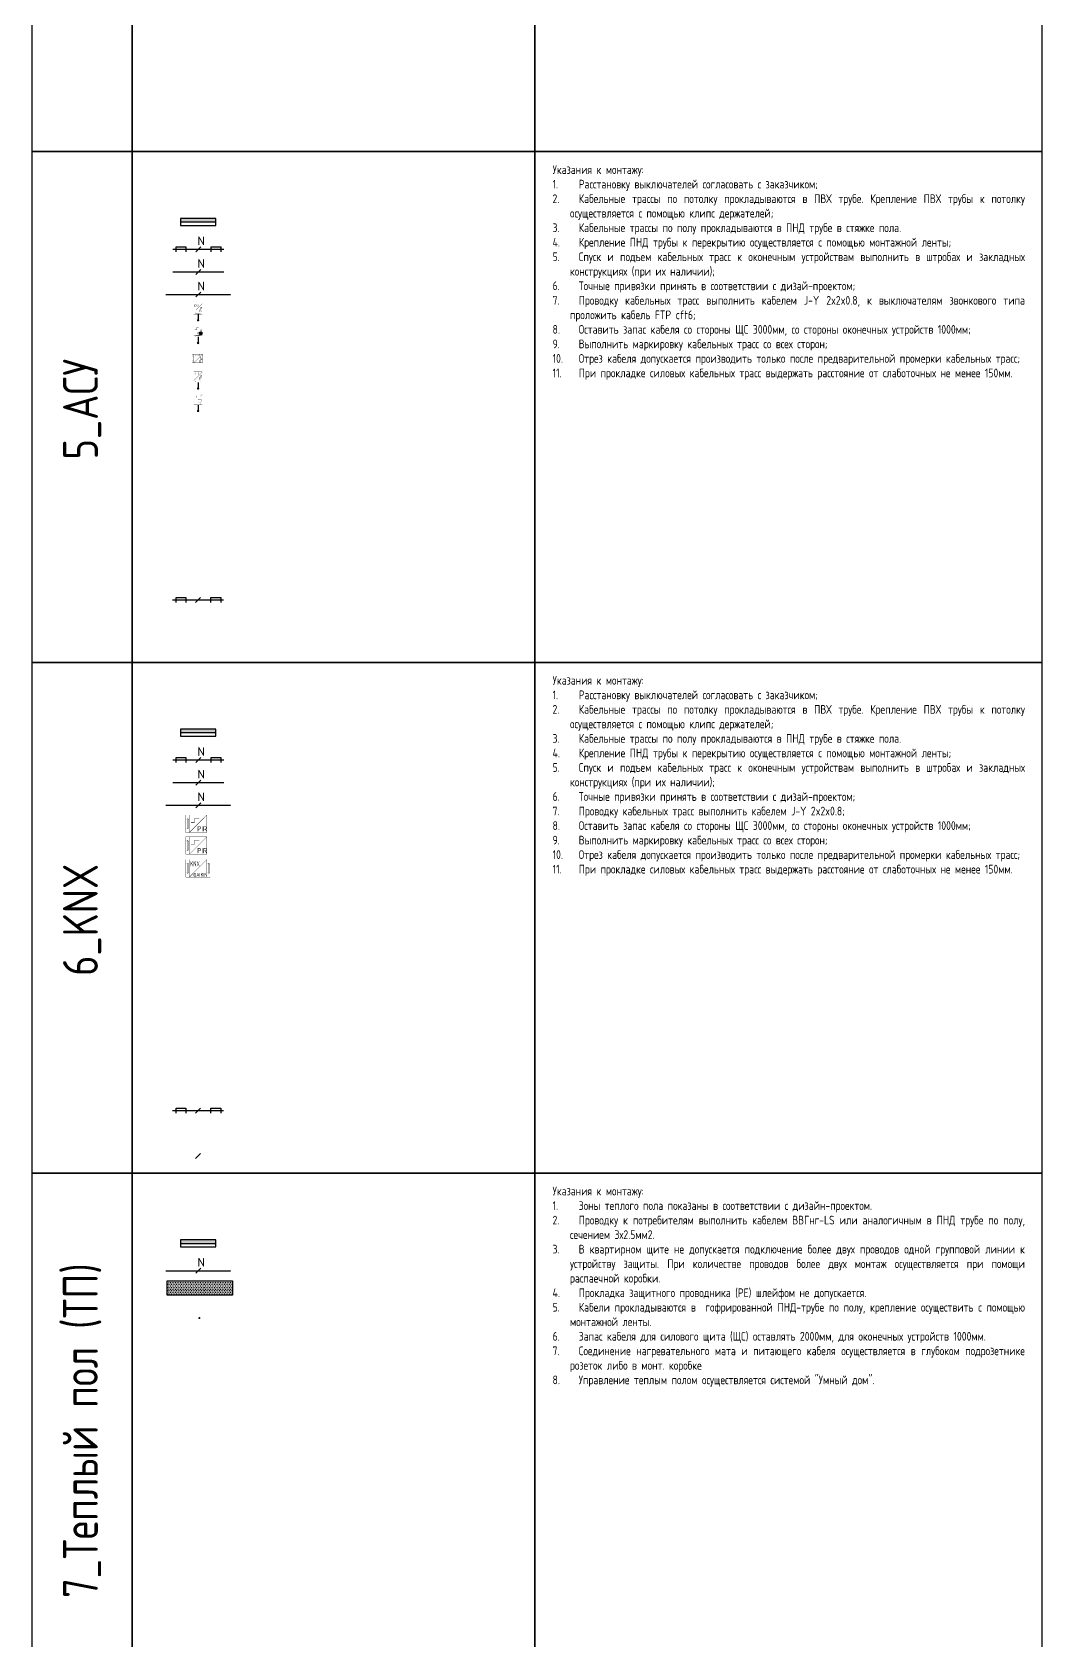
# Model space of a CAD drawing. Header units: millimetres. Extents: x -319117 to 390055, y -324103 to 270462.
# Drawn here: x -215071 to -186103, y -45676 to 453 of the extents above; entities that cross this region are included whole.
import ezdxf
from ezdxf.enums import TextEntityAlignment as Align

# ---------------------------------------------------------------- set-up
doc = ezdxf.new("R2010")
doc.units = ezdxf.units.MM
doc.linetypes.add('JIS_02_0.7', pattern=[1.35, 0.75, -0.6])
for name, color, linetype in [('0_UNC_0 Лоток', 1, 'Continuous'), ('0_UNC_0 Щит', 1, 'Continuous'), ('0_UNC_5 АСУ. Оборудование', 1, 'Continuous'), ('0_UNC_5 АСУ. Трассы', 1, 'Continuous'), ('0_UNC_6 KNX. Оборудование', 1, 'Continuous'), ('0_UNC_6 KNX. Трассы', 1, 'Continuous'), ('0_UNC_7 ТП. Оборудование', 1, 'Continuous'), ('0_UNC_7 ТП. Трассы', 1, 'Continuous'), ('0_UNC_8 DT. Трассы', 1, 'Continuous')]:
    doc.layers.add(name, color=color, linetype=linetype)
doc.styles.add('Unecom', font='GOST2304A.ttf', dxfattribs={"height": 2.5})
doc.styles.add('Unecom 2', font='GOST2304A.ttf', dxfattribs={"height": 2})
doc.styles.add('Unecom 2.0', font='isocpeur.ttf', dxfattribs={"height": 2})
doc.styles.add('СГЕНЕРИР_СТИЛЬ_1', font='')
doc.styles.get('СГЕНЕРИР_СТИЛЬ_1').set_extended_font_data('Arial Кириллический')

# ---------------------------------------------------------------- blocks, each defined once
blk = doc.blocks.new('*U16')
at = {"linetype": 'ByBlock', "lineweight": -2}
h = blk.add_hatch(color=0, dxfattribs=at)
h.dxf.hatch_style = 1
h.paths.add_polyline_path([(0.7, 0, 1), (-0.7, 0, 1)])
at = {"color": 0, "linetype": 'ByBlock', "lineweight": -2}
blk.add_line((0, 3.5), (0, 0), dxfattribs=at)
at = {"color": 0, "linetype": 'ByBlock', "lineweight": -2, "const_width": 0.075}
for points in [[(-2.51, 9.56), (2.49, 9.56), (2.49, 4.52), (-2.51, 4.52), (-2.51, 9.56)], [(2.49, 9.56), (-2.49, 4.52)], [(2.49, 4.52), (2.49, 3.5), (-2.49, 3.5), (-2.49, 4.52), (1.56, 4.52)], [(-1.52, 4), (-1.22, 4.3)], [(-1.22, 3.71), (-1.52, 4)], [(1.39, 4.15), (-1.37, 4.15)], [(1.39, 3.86), (-1.37, 3.86)], [(2.08, 5.45), (1.96, 5.86), (1.64, 6.14), (1.21, 6.2), (0.82, 6.02), (0.59, 5.66), (0.59, 5.24), (0.82, 4.87), (1.21, 4.7), (1.63, 4.76), (1.96, 5.04), (2.08, 5.45), (2.08, 5.45)], [(1.69, 5.43), (1.64, 5.63), (1.48, 5.77), (1.27, 5.8), (1.07, 5.71), (0.96, 5.53), (0.96, 5.32), (1.07, 5.14), (1.27, 5.06), (1.47, 5.09), (1.63, 5.22), (1.69, 5.43), (1.69, 5.43)], [(1.52, 4), (1.24, 4.29), (1.52, 4), (1.24, 3.71), (1.52, 4)]]:
    blk.add_lwpolyline(points, dxfattribs=at)
at = {"color": 0, "linetype": 'ByBlock', "lineweight": -2, "style": 'Unecom 2', "width": 0.72352}
blk.add_text('KNX', height=1.5, rotation=0.35254, dxfattribs=at).set_placement((-2.24, 7.62), (0.47, 7.63), align=Align.FIT)
at = {"color": 18, "ltscale": 0.4, "true_color": 0x000000, "style": 'Unecom'}
blk.add_attdef('KNX', (-4.14, 11.88), '', height=2.5, dxfattribs=at)
at = {"color": 0, "linetype": 'ByBlock', "lineweight": -2, "style": 'Unecom'}
blk.add_attdef('№1', (1.35, 6.52), '', height=1.5, dxfattribs=at)
blk = doc.blocks.new('*U17')
at = {"linetype": 'ByBlock', "lineweight": -2}
h = blk.add_hatch(color=0, dxfattribs=at)
h.dxf.hatch_style = 1
h.paths.add_polyline_path([(0.7, 0, 1), (-0.7, 0, 1)])
at = {"color": 0, "linetype": 'ByBlock', "lineweight": -2}
blk.add_line((0, 3.5), (0, 0), dxfattribs=at)
for points, const_width in [([(-2.51, 9.56), (2.49, 9.56), (2.49, 4.52), (-2.51, 4.52), (-2.51, 9.56)], 0.075), ([(2.49, 9.56), (-2.49, 4.52)], 0.075), ([(2.49, 4.52), (2.49, 3.5), (-2.49, 3.5), (-2.49, 4.52), (1.56, 4.52)], 0.075), ([(-1.96, 7.62), (-0.97, 7.62), (-0.97, 8.76), (0.41, 8.76)], 0.139), ([(-1.52, 4), (-1.22, 4.3)], 0.075), ([(-1.22, 3.71), (-1.52, 4)], 0.075), ([(1.39, 4.15), (-1.37, 4.15)], 0.075), ([(1.39, 3.86), (-1.37, 3.86)], 0.075), ([(1.52, 4), (1.24, 4.29), (1.52, 4), (1.24, 3.71), (1.52, 4)], 0.075)]:
    blk.add_lwpolyline(points, dxfattribs=dict(at, const_width=const_width))
for points in [[(0.84, 6.31), (2.23, 6.31), (2.23, 4.91), (0.84, 4.91)], [(1.05, 6.1), (2.05, 6.1), (2.05, 5.11), (1.05, 5.11)]]:
    blk.add_lwpolyline(points, close=True, dxfattribs=at)
at = {"color": 0, "linetype": 'ByBlock', "lineweight": -2, "insert": (-0.55, 6.07), "char_height": 1, "attachment_point": 1, "style": 'Unecom 2.0'}
blk.add_mtext_dynamic_manual_height_columns('t%%D', width=2, gutter_width=12.5, heights=[0], dxfattribs=at)
at = {"color": 18, "ltscale": 0.4, "true_color": 0x000000, "style": 'Unecom'}
blk.add_attdef('KNX', (-4.14, 11.88), '', height=2.5, dxfattribs=at)
at = {"color": 0, "linetype": 'ByBlock', "lineweight": -2, "style": 'Unecom'}
blk.add_attdef('№1', (1.35, 6.52), '', height=1.5, dxfattribs=at)
blk = doc.blocks.new('*U18')
at = {"linetype": 'ByBlock', "lineweight": -2}
h = blk.add_hatch(color=0, dxfattribs=at)
h.dxf.hatch_style = 1
h.paths.add_polyline_path([(0.7, 0, 1), (-0.7, 0, 1)])
at = {"color": 0, "linetype": 'ByBlock', "lineweight": -2}
blk.add_line((0, 3.5), (0, 0), dxfattribs=at)
at = {"color": 0, "linetype": 'ByBlock', "lineweight": -2, "const_width": 0.075}
for points in [[(-2.51, 9.56), (2.49, 9.56), (2.49, 4.52), (-2.51, 4.52), (-2.51, 9.56)], [(2.49, 9.56), (-2.49, 4.52)], [(2.49, 4.52), (2.49, 3.5), (-2.49, 3.5), (-2.49, 4.52), (1.56, 4.52)], [(-1.52, 4), (-1.22, 4.3)], [(-1.22, 3.71), (-1.52, 4)], [(1.39, 4.15), (-1.37, 4.15)], [(1.39, 3.86), (-1.37, 3.86)], [(1.69, 5.43), (1.64, 5.63), (1.48, 5.77), (1.27, 5.8), (1.07, 5.71), (0.96, 5.53), (0.96, 5.32), (1.07, 5.14), (1.27, 5.06), (1.47, 5.09), (1.63, 5.22), (1.69, 5.43), (1.69, 5.43)], [(1.52, 4), (1.24, 4.29), (1.52, 4), (1.24, 3.71), (1.52, 4)]]:
    blk.add_lwpolyline(points, dxfattribs=at)
at = {"color": 0, "linetype": 'Continuous', "const_width": 0.075}
blk.add_lwpolyline([(2, 6.13), (0.64, 6.13), (0.64, 4.71), (2, 4.71)], close=True, dxfattribs=at)
at = {"color": 0, "style": 'Unecom 2', "width": 0.623724}
blk.add_text('BELL', height=1.5, rotation=0.35254, dxfattribs=at).set_placement((-2.14, 7.84), (0.58, 7.86), align=Align.FIT)
at = {"color": 18, "ltscale": 0.4, "true_color": 0x000000, "style": 'Unecom'}
blk.add_attdef('KNX', (-4.14, 11.88), '', height=2.5, dxfattribs=at)
at = {"color": 0, "linetype": 'ByBlock', "lineweight": -2, "style": 'Unecom'}
blk.add_attdef('№1', (1.35, 6.52), '', height=1.5, dxfattribs=at)
blk = doc.blocks.new('*U19')
at = {"color": 0, "linetype": 'ByBlock', "lineweight": -2}
for points, const_width in [([(-3.52, 5), (-2.5, 5), (-2.5, 0), (-3.52, 0), (-3.52, 5)], 0.075), ([(-2.5, 5), (2.5, 5), (2.5, 0), (-2.5, 0), (-2.5, 5)], 0.075), ([(2.5, 5), (-2.49, 0)], 0.075), ([(-3, 0.97), (-3.3, 1.27)], 0.075), ([(-3, 4.02), (-3.29, 3.73), (-3, 4.02), (-2.71, 3.73), (-3, 4.02)], 0.075), ([(-3.15, 3.88), (-3.15, 1.12)], 0.075), ([(-2.71, 1.27), (-3, 0.97)], 0.075), ([(-2.86, 3.88), (-2.86, 1.12)], 0.075), ([(-2.01, 2.88), (-1.02, 2.88), (-1.02, 4.02), (0.36, 4.02)], 0.139)]:
    blk.add_lwpolyline(points, dxfattribs=dict(at, const_width=const_width))
at = {"color": 0, "linetype": 'ByBlock', "lineweight": -2, "insert": (-0.28, 1.78), "char_height": 1.5, "attachment_point": 1, "style": 'Unecom'}
blk.add_mtext_dynamic_manual_height_columns('PIR', width=1.0762, gutter_width=0.125, heights=[0], dxfattribs=at)
at = {"color": 18, "ltscale": 0.4, "true_color": 0x000000, "style": 'Unecom'}
blk.add_attdef('KNX', (-5.12, 6.44), '', height=2.5, dxfattribs=at)
blk = doc.blocks.new('*U20')
at = {"color": 0, "linetype": 'ByBlock', "lineweight": -2}
for points, const_width in [([(-3.52, 5), (-2.5, 5), (-2.5, 0), (-3.52, 0), (-3.52, 5)], 0.075), ([(-2.5, 5), (2.5, 5), (2.5, 0), (-2.5, 0), (-2.5, 5)], 0.075), ([(2.5, 5), (-2.49, 0)], 0.075), ([(-3, 0.97), (-3.3, 1.27)], 0.075), ([(-3, 4.02), (-3.29, 3.73), (-3, 4.02), (-2.71, 3.73), (-3, 4.02)], 0.075), ([(-3.15, 3.88), (-3.15, 1.12)], 0.075), ([(-2.71, 1.27), (-3, 0.97)], 0.075), ([(-2.86, 3.88), (-2.86, 1.12)], 0.075), ([(-2.01, 2.88), (-1.02, 2.88), (-1.02, 4.02), (0.36, 4.02)], 0.139)]:
    blk.add_lwpolyline(points, dxfattribs=dict(at, const_width=const_width))
at = {"color": 0, "linetype": 'ByBlock', "lineweight": -2, "insert": (-0.28, 1.78), "char_height": 1.5, "attachment_point": 1, "style": 'Unecom'}
blk.add_mtext_dynamic_manual_height_columns('PIR', width=1.0762, gutter_width=0.125, heights=[0], dxfattribs=at)
at = {"color": 18, "ltscale": 0.4, "true_color": 0x000000, "style": 'Unecom'}
blk.add_attdef('KNX', (-5.12, 6.44), '', height=2.5, dxfattribs=at)
blk = doc.blocks.new('*U21')
at = {"color": 0, "linetype": 'ByBlock', "lineweight": -2, "const_width": 0.075}
for points in [[(-3.52, 5), (-2.5, 5), (-2.5, 0), (-3.52, 0), (-3.52, 5)], [(-2.5, 5), (2.5, 5), (2.5, 0), (-2.5, 0), (-2.5, 5)], [(2.5, 5), (-2.49, 0)], [(2.5, 5), (3.52, 5), (3.52, 0), (2.5, 0), (2.5, 5)], [(-3, 0.97), (-3.3, 1.27)], [(-3, 4.02), (-3.29, 3.73), (-3, 4.02), (-2.71, 3.73), (-3, 4.02)], [(-3.15, 3.88), (-3.15, 1.12)], [(-2.71, 1.27), (-3, 0.97)], [(-2.86, 3.88), (-2.86, 1.12)], [(3.01, 0.97), (2.71, 1.27)], [(3.01, 4.02), (2.73, 3.73), (3.01, 4.02), (3.3, 3.73), (3.01, 4.02)], [(2.86, 3.88), (2.86, 1.12)], [(3.3, 1.27), (3.01, 0.97)], [(3.15, 3.88), (3.15, 1.12)]]:
    blk.add_lwpolyline(points, dxfattribs=at)
at = {"color": 0, "linetype": 'ByBlock', "lineweight": -2, "style": 'Unecom 2', "width": 0.72352}
blk.add_text('KNX', height=1.5, rotation=0.3525, dxfattribs=at).set_placement((-2.24, 3.06), (0.48, 3.07), align=Align.FIT)
at = {"color": 0, "linetype": 'ByBlock', "lineweight": -2, "insert": (-1.33, 1.14), "char_height": 1, "attachment_point": 1, "style": 'Unecom'}
blk.add_mtext_dynamic_manual_height_columns('DAIKIN', width=1.5, gutter_width=0.125, heights=[0], dxfattribs=at)
at = {"color": 18, "ltscale": 0.4, "true_color": 0x000000, "style": 'Unecom'}
blk.add_attdef('KNX', (-5.12, 6.44), '', height=2.5, dxfattribs=at)
blk = doc.blocks.new('*U43')
at = {"color": 0, "linetype": 'ByBlock', "lineweight": -2}
for points, const_width in [([(-3.53, 5), (-2.51, 5), (-2.51, 0), (-3.53, 0), (-3.53, 5)], 0.075), ([(-3.01, 0.97), (-3.31, 1.27)], 0.075), ([(-3.02, 4.02), (-3.31, 3.73), (-3.02, 4.02), (-2.73, 3.73), (-3.02, 4.02)], 0.075), ([(-3.16, 3.88), (-3.16, 1.12)], 0.075), ([(-2.72, 1.27), (-3.01, 0.97)], 0.075), ([(-2.87, 3.88), (-2.87, 1.12)], 0.075), ([(2.49, 5), (-2.51, 0)], 0.109), ([(2.49, 5), (-2.51, 0)], 0.109), ([(-2.49, 5), (2.49, 5), (2.49, 0), (-2.49, 0), (-2.49, 5)], 0.109), ([(-1.96, 3.91), (0.99, 3.91), (0.99, 4.64), (-1.96, 3.91)], 0.109)]:
    blk.add_lwpolyline(points, dxfattribs=dict(at, const_width=const_width))
at = {"color": 0, "linetype": 'ByBlock', "lineweight": -2, "style": 'Unecom 2', "width": 1.102565}
blk.add_text('U', height=1.5, dxfattribs=at).set_placement((0.43, 0.17), (1.75, 0.17), align=Align.FIT)
at = {"color": 18, "ltscale": 0.4, "true_color": 0x000000, "style": 'Unecom'}
blk.add_attdef('KNX', (-4.14, 11.88), '', height=2.5, dxfattribs=at)
at = {"color": 0, "linetype": 'ByBlock', "lineweight": -2, "style": 'Unecom'}
blk.add_attdef('№', (1.02, 1.67), '', height=2, dxfattribs=at)
blk = doc.blocks.new('*U44')
at = {"linetype": 'ByBlock', "lineweight": -2}
h = blk.add_hatch(color=0, dxfattribs=at)
h.dxf.hatch_style = 1
h.paths.add_polyline_path([(0.7, 0, 1), (-0.7, 0, 1)])
at = {"color": 0, "linetype": 'ByBlock', "lineweight": -2}
blk.add_line((0, 3.5), (0, 0), dxfattribs=at)
for points, const_width in [([(-2.51, 9.56), (2.49, 9.56), (2.49, 4.52), (-2.51, 4.52), (-2.51, 9.56)], 0.075), ([(2.49, 9.56), (-2.49, 4.52)], 0.075), ([(2.49, 4.52), (2.49, 3.5), (-2.49, 3.5), (-2.49, 4.52), (1.56, 4.52)], 0.075), ([(-1.96, 7.62), (-0.97, 7.62), (-0.97, 8.76), (0.41, 8.76)], 0.139), ([(-1.52, 4), (-1.22, 4.3)], 0.075), ([(-1.22, 3.71), (-1.52, 4)], 0.075), ([(1.39, 4.15), (-1.37, 4.15)], 0.075), ([(1.39, 3.86), (-1.37, 3.86)], 0.075), ([(1.52, 4), (1.24, 4.29), (1.52, 4), (1.24, 3.71), (1.52, 4)], 0.075)]:
    blk.add_lwpolyline(points, dxfattribs=dict(at, const_width=const_width))
at = {"color": 0, "lineweight": -2, "style": 'Unecom 2', "width": 0.601191}
blk.add_text('СО2', height=1.8, dxfattribs=at).set_placement((-0.18, 4.87), (2.2, 4.87), align=Align.FIT)
at = {"color": 18, "ltscale": 0.4, "true_color": 0x000000, "style": 'Unecom'}
blk.add_attdef('KNX', (-4.14, 11.88), '', height=2.5, dxfattribs=at)
blk = doc.blocks.new('ЩС-65')
h = blk.add_hatch(color=1)
h.dxf.hatch_style = 1
h.paths.add_polyline_path([(1014, 0), (1014, 101), (0, 101), (0, 0)])
at = {"color": 1}
for points in [[(0, 101), (0, -101), (1014, -101), (1014, 101), (0, 101)], [(0, 0), (1014, 0)]]:
    blk.add_lwpolyline(points, dxfattribs=at)
blk = doc.blocks.new('*U309')
at = {"color": 0, "linetype": 'ByBlock', "lineweight": -2}
for points in [[(-2, 2), (2, 2)], [(-2, 0), (2, 0)]]:
    blk.add_lwpolyline(points, dxfattribs=at)
at = {"color": 0, "ltscale": 0.4}
blk.add_lwpolyline([(0, 3), (0, 2)], dxfattribs=at)
at = {"color": 0, "linetype": 'ByBlock', "lineweight": -2}
blk.add_arc((0, 0), 1.74, 0, 180, dxfattribs=at)
for p in [(-2, 0), (0, 3), (2, 0)]:
    blk.add_point(p, dxfattribs=at)
at = {"color": 18, "true_color": 0x000000, "style": 'Unecom'}
for tag, p in [('ГРУППА', (-12, 7)), ('НАЗНАЧЕНИЕ', (-12, 4))]:
    blk.add_attdef(tag, p, '', height=2.5, dxfattribs=at)
at = {"layer": 'Defpoints', "style": 'Unecom'}
for tag, p in [('МОДЕЛЬ', (-13, 2)), ('АТРИБУТ', (-13, -1))]:
    blk.add_attdef(tag, p, '', height=2.5, dxfattribs=at)

msp = doc.modelspace()

# ---------------------------------------------------------------- hatches: boundary and pattern name
at = {"layer": '0_UNC_7 ТП. Оборудование', "true_color": 0xcd6928}
h = msp.add_hatch(dxfattribs=at)
h.set_pattern_fill('DOTS', color=32, scale=30)
h.set_pattern_definition([(0, (0, 1300), (23.8125, 47.625), [0, -47.625])])
h.paths.add_polyline_path([(-211194, -35379), (-209319, -35379), (-209319, -35782), (-211194, -35782)])

# ---------------------------------------------------------------- linework, layer by layer
at = {"ltscale": 10}
for points in [[(-212203, -2975), (-215071, -2975), (-215071, 11679), (-212203, 11679)], [(-212203, 11679), (-200647, 11679), (-200647, -2975), (-212203, -2975)], [(-200647, 11679), (-186103, 11679), (-186103, -2975), (-200647, -2975)], [(-212203, -17629), (-215071, -17629), (-215071, -2975), (-212203, -2975)], [(-212203, -2975), (-200647, -2975), (-200647, -17629), (-212203, -17629)], [(-200647, -2975), (-186103, -2975), (-186103, -17629), (-200647, -17629)], [(-212203, -32283), (-215071, -32283), (-215071, -17629), (-212203, -17629)], [(-212203, -17629), (-200647, -17629), (-200647, -32283), (-212203, -32283)], [(-200647, -17629), (-186103, -17629), (-186103, -32283), (-200647, -32283)], [(-212203, -46937), (-215071, -46937), (-215071, -32283), (-212203, -32283)], [(-212203, -32283), (-200647, -32283), (-200647, -46937), (-212203, -46937)], [(-200647, -32283), (-186103, -32283), (-186103, -46937), (-200647, -46937)]]:
    msp.add_lwpolyline(points, close=True, dxfattribs=at)
at = {"layer": '0_UNC_0 Лоток', "color": 1}
for points in [[(-211037, -5776), (-209574, -5776)], [(-210937, -5846), (-210937, -5706), (-210657, -5706), (-210657, -5846)], [(-210376, -5846), (-210235, -5705)], [(-209937, -5846), (-209937, -5706), (-209657, -5706), (-209657, -5846)], [(-211041, -15837), (-209578, -15837)], [(-210941, -15907), (-210941, -15767), (-210661, -15767), (-210661, -15907)], [(-210380, -15908), (-210239, -15766)], [(-209941, -15907), (-209941, -15767), (-209661, -15767), (-209661, -15907)], [(-211037, -20430), (-209574, -20430)], [(-210937, -20500), (-210937, -20360), (-210657, -20360), (-210657, -20500)], [(-210376, -20501), (-210235, -20359)], [(-209937, -20500), (-209937, -20360), (-209657, -20360), (-209657, -20500)], [(-210941, -30561), (-210941, -30421), (-210661, -30421), (-210661, -30561)], [(-210380, -30562), (-210239, -30420)], [(-209941, -30561), (-209941, -30421), (-209661, -30421), (-209661, -30561)], [(-211041, -30491), (-209578, -30491)]]:
    msp.add_lwpolyline(points, dxfattribs=at)
at = {"layer": '0_UNC_5 АСУ. Трассы'}
for points in [[(-211037, -6426), (-209574, -6426)], [(-210376, -6496), (-210235, -6355)], [(-210376, -7146), (-210235, -7005)]]:
    msp.add_lwpolyline(points, dxfattribs=at)
at = {"layer": '0_UNC_5 АСУ. Трассы', "linetype": 'JIS_02_0.7', "ltscale": 2}
msp.add_lwpolyline([(-211240, -7076), (-209372, -7076)], dxfattribs=at)
at = {"layer": '0_UNC_6 KNX. Трассы'}
for points in [[(-211037, -21080), (-209574, -21080)], [(-210376, -21151), (-210235, -21009)]]:
    msp.add_lwpolyline(points, dxfattribs=at)
at = {"layer": '0_UNC_6 KNX. Трассы', "color": 1}
msp.add_lwpolyline([(-210376, -21801), (-210235, -21659)], dxfattribs=at)
at = {"layer": '0_UNC_6 KNX. Трассы', "linetype": 'JIS_02_0.7', "ltscale": 2}
msp.add_lwpolyline([(-211240, -21730), (-209372, -21730)], dxfattribs=at)
at = {"layer": '0_UNC_7 ТП. Оборудование', "color": 32, "true_color": 0xcd6928}
msp.add_lwpolyline([(-211194, -35379), (-209319, -35379), (-209319, -35782), (-211194, -35782)], close=True, dxfattribs=at)
at = {"layer": '0_UNC_7 ТП. Трассы'}
msp.add_lwpolyline([(-210376, -35155), (-210235, -35013)], dxfattribs=at)
at = {"layer": '0_UNC_7 ТП. Трассы', "linetype": 'JIS_02_0.7', "ltscale": 2}
msp.add_lwpolyline([(-211240, -35084), (-209372, -35084)], dxfattribs=at)
at = {"layer": '0_UNC_8 DT. Трассы', "color": 1}
msp.add_lwpolyline([(-210380, -31862), (-210239, -31720)], dxfattribs=at)

# ---------------------------------------------------------------- block references
at = {"layer": '0_UNC_0 Щит', "color": 1}
for p in [(-210813, -4991), (-210813, -19645), (-210813, -34299)]:
    msp.add_blockref('ЩС-65', p, dxfattribs=at)
at = {"layer": '0_UNC_5 АСУ. Оборудование', "color": 116, "ltscale": 0.4, "true_color": 0x136734, "xscale": 50, "yscale": 50, "zscale": 50}
msp.add_blockref('*U16', (-210310, -7813), dxfattribs=at).add_auto_attribs({'№1': 'n'})
at = {"layer": '0_UNC_5 АСУ. Оборудование', "color": 6, "ltscale": 0.4, "xscale": 50, "yscale": 50, "zscale": 50}
msp.add_blockref('*U17', (-210310, -8466), dxfattribs=at).add_auto_attribs({'№1': 'n'})
at = {"layer": '0_UNC_5 АСУ. Оборудование', "color": 5, "ltscale": 0.4, "xscale": 50, "yscale": 50, "zscale": 50}
msp.add_blockref('*U43', (-210310, -9036), dxfattribs=at).add_auto_attribs({'№': '4'})
at = {"layer": '0_UNC_5 АСУ. Оборудование', "color": 32, "ltscale": 0.4, "true_color": 0xcd6928, "xscale": 50, "yscale": 50, "zscale": 50}
msp.add_blockref('*U18', (-210310, -9771), dxfattribs=at).add_auto_attribs({'№1': 'n'})
at = {"layer": '0_UNC_5 АСУ. Оборудование', "color": 3, "ltscale": 0.4, "xscale": 50, "yscale": 50, "zscale": 50}
msp.add_blockref('*U44', (-210310, -10416), dxfattribs=at)
at = {"layer": '0_UNC_6 KNX. Оборудование', "color": 1, "ltscale": 0.4, "xscale": 100, "yscale": 100, "zscale": 100}
msp.add_blockref('*U19', (-210310, -22509), dxfattribs=at)
at = {"layer": '0_UNC_6 KNX. Оборудование', "color": 67, "ltscale": 0.4, "true_color": 0x727430, "xscale": 100, "yscale": 100, "zscale": 100}
msp.add_blockref('*U20', (-210310, -23134), dxfattribs=at)
at = {"layer": '0_UNC_6 KNX. Оборудование', "color": 5, "ltscale": 0.4, "xscale": 100, "yscale": 100, "zscale": 100}
msp.add_blockref('*U21', (-210310, -23790), dxfattribs=at)
at = {"layer": '0_UNC_7 ТП. Оборудование', "color": 244, "true_color": 0x991b1e, "xscale": 2, "yscale": 2, "zscale": 2}
msp.add_blockref('*U309', (-210274, -36447), dxfattribs=at)

# ---------------------------------------------------------------- texts
at = {"char_height": 250, "width": 13510.6, "attachment_point": 1, "style": 'Unecom'}
for s, insert in [('\\pxi-2,l2,sm1,qj,t3;Указания к монтажу:\\P1.^IРасстановку выключателей согласовать с заказчиком; \\P2.^IКабельные трассы по потолку прокладываются в ПВХ трубе. Крепление ПВХ трубы к потолку осуществляется с помощью клипс держателей; \\P3.^IКабельные трассы по полу прокладываются в ПНД трубе в стяжке пола.\\P4.^IКрепление ПНД трубы к перекрытию осуществляется с помощью монтажной ленты;\\P5.^IСпуск и подъем кабельных трасс к оконечным устройствам выполнить в штробах и закладных конструкциях (при их наличии);\\P6.^IТочные привязки принять в соответствии с дизай-проектом;\\P7.^IПроводку кабельных трасс выполнить кабелем J-Y 2x2x0.8, к выключателям звонкового типа проложить кабель FTP cft6;\\P8.^IОставить запас кабеля со стороны ЩС 3000мм, со стороны оконечных устройств 1000мм;\\P9.^IВыполнить маркировку кабельных трасс со всех сторон;\\P10.^IОтрез кабеля допускается производить только после предварительной промерки кабельных трасс;\\P11.^IПри прокладке силовых кабельных трасс выдержать расстояние от слаботочных не менее 150мм.', (-200140, -3366)), ('\\pxi-2,l2,sm1,qj,t3;Указания к монтажу:\\P1.^IРасстановку выключателей согласовать с заказчиком; \\P2.^IКабельные трассы по потолку прокладываются в ПВХ трубе. Крепление ПВХ трубы к потолку осуществляется с помощью клипс держателей; \\P3.^IКабельные трассы по полу прокладываются в ПНД трубе в стяжке пола.\\P4.^IКрепление ПНД трубы к перекрытию осуществляется с помощью монтажной ленты;\\P5.^IСпуск и подъем кабельных трасс к оконечным устройствам выполнить в штробах и закладных конструкциях (при их наличии);\\P6.^IТочные привязки принять в соответствии с дизай-проектом;\\P7.^IПроводку кабельных трасс выполнить кабелем J-Y 2x2x0.8;\\P8.^IОставить запас кабеля со стороны ЩС 3000мм, со стороны оконечных устройств 1000мм;\\P9.^IВыполнить маркировку кабельных трасс со всех сторон;\\P10.^IОтрез кабеля допускается производить только после предварительной промерки кабельных трасс;\\P11.^IПри прокладке силовых кабельных трасс выдержать расстояние от слаботочных не менее 150мм.', (-200140, -18020)), ('\\pxi-3,l3,sm1,qj,t3;Указания к монтажу:{\\C0;\\P\\pi-2,l2;1.^IЗоны теплого пола показаны в соответствии с дизайн-проектом.\\P\\C7;2.^IПроводку к потребителям выполнить кабелем ВВГнг-LS или аналогичным в ПНД трубе по полу, сечением 3х2.5мм2.\\P3.^IВ квартирном щите не допускается подключение более двух проводов одной групповой линии к устройству защиты. При количестве проводов более двух монтаж осуществляется при помощи распаечной коробки.\\P\\C0;4.^IПрокладка защитного проводника (PE) шлейфом не допускается.\\P5.^IКабели прокладываются в  гофрированной ПНД-трубе по полу, крепление осуществить с помощью монтажной ленты.\\P6.^IЗапас кабеля для силового щита (ЩС) оставлять 2000мм, для оконечных устройств 1000мм.\\P7.^IСоединение нагревательного мата и питающего кабеля осуществляется в глубоком подрозетнике розеток либо в монт. коробке\\P8.^IУправление теплым полом осуществляется системой "Умный дом".}', (-200140, -32674))]:
    msp.add_mtext(s, dxfattribs=dict(at, insert=insert))
at = {"char_height": 1000, "width": 14774.65, "attachment_point": 5, "rotation": 90, "style": 'Unecom'}
for s, insert in [('{\\fGOST 2.304 type A|b0|i0|c204|p34;5_АСУ}', (-213637, -10362)), ('{\\fGOST 2.304 type A|b0|i0|c204|p34;6_\\fGOST 2.304 type A|b0|i0|c0|p34;KNX}', (-213637, -25016)), ('7_Теплый пол (ТП)', (-213637, -39671))]:
    msp.add_mtext(s, dxfattribs=dict(at, insert=insert))
at = {"layer": '0_UNC_0 Лоток', "color": 1, "char_height": 250, "width": 1354, "attachment_point": 5, "style": 'СГЕНЕРИР_СТИЛЬ_1'}
for insert in [(-209651, -5534), (-209651, -20188)]:
    msp.add_mtext('\\pxql;{\\fISOCPEUR|b0|i0|c204|p34;N}', dxfattribs=dict(at, insert=insert))
at = {"layer": '0_UNC_5 АСУ. Трассы', "char_height": 250, "width": 1354, "attachment_point": 5, "style": 'СГЕНЕРИР_СТИЛЬ_1'}
for insert in [(-209651, -6184), (-209651, -6834)]:
    msp.add_mtext('\\pxql;{\\fISOCPEUR|b0|i0|c204|p34;N}', dxfattribs=dict(at, insert=insert))
at = {"layer": '0_UNC_6 KNX. Трассы', "char_height": 250, "width": 1354, "attachment_point": 5, "style": 'СГЕНЕРИР_СТИЛЬ_1'}
for insert in [(-209651, -20838), (-209651, -21488)]:
    msp.add_mtext('\\pxql;{\\fISOCPEUR|b0|i0|c204|p34;N}', dxfattribs=dict(at, insert=insert))
at = {"layer": '0_UNC_7 ТП. Трассы', "insert": (-209651, -34842), "char_height": 250, "width": 1354, "attachment_point": 5, "style": 'СГЕНЕРИР_СТИЛЬ_1'}
msp.add_mtext('\\pxql;{\\fISOCPEUR|b0|i0|c204|p34;N}', dxfattribs=at)

doc.saveas('drawing.dxf')
